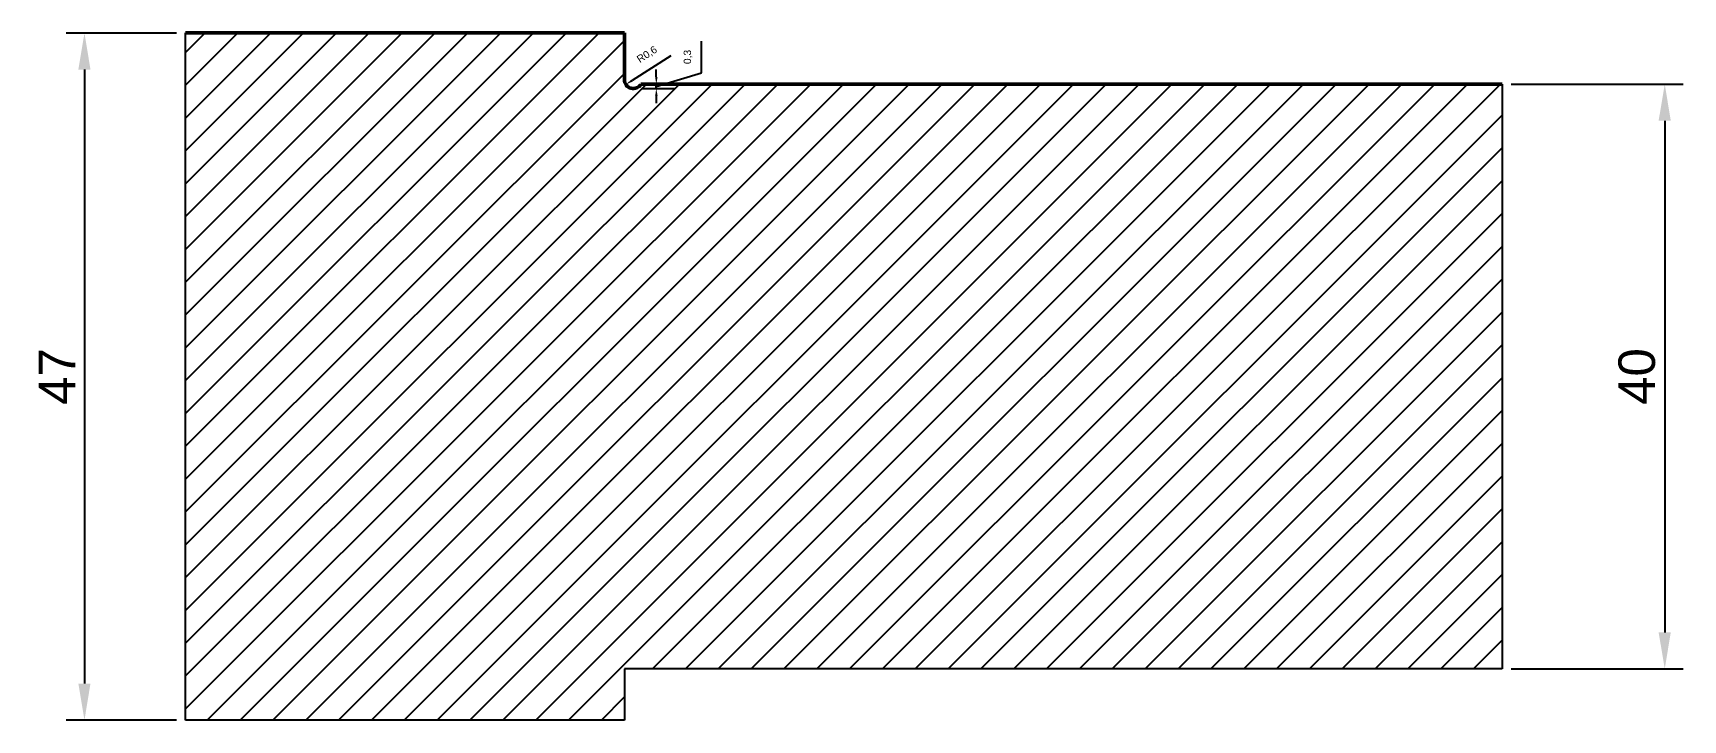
# Model space of a CAD drawing. Header units: millimetres. Extents: x 2078 to 2191, y 1167 to 1214.
import ezdxf

# ---------------------------------------------------------------- set-up
doc = ezdxf.new("R2010")
doc.units = ezdxf.units.MM
doc.layers.add('pomocni', color=5, linetype='Continuous')
doc.styles.get("Standard").update_dxf_attribs({"font": 'arial.ttf'})
doc.dimstyles.new('ISO-25', dxfattribs={"dimtxt": 2.5, "dimasz": 2.5, "dimexe": 1.25, "dimexo": 0.625, "dimtad": 1, "dimtxsty": 'Standard', "dimcen": 2.5, "dimadec": 0, "dimazin": 0, "dimtfac": 1, "dimtmove": 1, "dimatfit": 1, "dimfxl": 1, "dimarcsym": 0})
doc.dimstyles.new('moj', dxfattribs={"dimtxt": 0.5, "dimasz": 0.5, "dimexe": 1.25, "dimexo": 0.625, "dimtad": 1, "dimtxsty": 'Standard', "dimcen": 0.5, "dimadec": 0, "dimazin": 0, "dimtfac": 1, "dimtmove": 1, "dimatfit": 1, "dimfxl": 1, "dimarcsym": 0})

# ---------------------------------------------------------------- blocks, each defined once
blk = doc.blocks.new('*D1')
at = {"color": 0, "lineweight": -2, "transparency": 16777216}
for p, q in [((2179.14, 1210.77), (2190.88, 1210.77)), ((2189.63, 1208.27), (2189.63, 1173.27)), ((2179.14, 1170.77), (2190.88, 1170.77))]:
    blk.add_line(p, q, dxfattribs=at)
at = {"color": 0, "transparency": 16777216}
for points in [[(2189.21, 1208.27), (2190.04, 1208.27), (2189.63, 1210.77)], [(2189.21, 1173.27), (2190.04, 1173.27), (2189.63, 1170.77)]]:
    blk.add_solid(points, dxfattribs=at)
at = {"layer": 'Defpoints', "color": 0, "transparency": 16777216}
for p in [(2178.52, 1210.77), (2178.52, 1170.77), (2189.63, 1170.77)]:
    blk.add_point(p, dxfattribs=at)
at = {"color": 0, "transparency": 16777216, "insert": (2187.73, 1190.77), "char_height": 2.5, "attachment_point": 5, "rotation": 90}
blk.add_mtext('40', dxfattribs=at)
blk = doc.blocks.new('*D2')
at = {"color": 0, "lineweight": -2, "transparency": 16777216}
for p, q in [((2087.89, 1214.27), (2080.35, 1214.27)), ((2081.6, 1211.77), (2081.6, 1169.77)), ((2087.89, 1167.27), (2080.35, 1167.27))]:
    blk.add_line(p, q, dxfattribs=at)
at = {"color": 0, "transparency": 16777216}
for points in [[(2081.18, 1211.77), (2082.01, 1211.77), (2081.6, 1214.27)], [(2081.18, 1169.77), (2082.01, 1169.77), (2081.6, 1167.27)]]:
    blk.add_solid(points, dxfattribs=at)
at = {"layer": 'Defpoints', "color": 0, "transparency": 16777216}
for p in [(2088.52, 1214.27), (2081.6, 1167.27), (2088.52, 1167.27)]:
    blk.add_point(p, dxfattribs=at)
at = {"color": 0, "transparency": 16777216, "insert": (2079.72, 1190.77), "char_height": 2.5, "attachment_point": 5, "rotation": 90}
blk.add_mtext('47', dxfattribs=at)
blk = doc.blocks.new('*D5')
at = {"layer": 'Defpoints', "color": 0, "transparency": 16777216}
for p in [(2118.61, 1210.75), (2119.12, 1211.07)]:
    blk.add_point(p, dxfattribs=at)
at = {"layer": 'pomocni', "color": 0, "lineweight": -2, "transparency": 16777216}
blk.add_line((2121.68, 1212.71), (2119.03, 1211.02), dxfattribs=at)
at = {"layer": 'pomocni', "color": 0, "transparency": 16777216}
blk.add_solid([(2118.99, 1211.09), (2119.08, 1210.95), (2118.61, 1210.75)], dxfattribs=at)
at = {"layer": 'pomocni', "color": 0, "transparency": 16777216, "insert": (2120.07, 1212.78), "char_height": 0.5, "attachment_point": 5, "rotation": 32.5949}
blk.add_mtext('R0,6', dxfattribs=at)
blk = doc.blocks.new('*D6')
at = {"layer": 'Defpoints', "color": 0, "transparency": 16777216}
for p in [(2119.09, 1210.47), (2119.64, 1210.77), (2120.69, 1210.77)]:
    blk.add_point(p, dxfattribs=at)
at = {"layer": 'pomocni', "color": 0, "lineweight": -2, "transparency": 16777216}
for p, q in [((2123.78, 1211.55), (2123.78, 1213.71)), ((2120.69, 1211.27), (2120.69, 1211.77)), ((2120.69, 1210.62), (2123.78, 1211.55)), ((2119.72, 1210.47), (2121.94, 1210.47)), ((2120.26, 1210.77), (2121.94, 1210.77)), ((2120.69, 1210.47), (2120.69, 1210.77)), ((2120.69, 1210.47), (2120.69, 1210.77)), ((2120.69, 1209.97), (2120.69, 1209.47))]:
    blk.add_line(p, q, dxfattribs=at)
at = {"layer": 'pomocni', "color": 0, "transparency": 16777216}
for points in [[(2120.61, 1211.27), (2120.78, 1211.27), (2120.69, 1210.77)], [(2120.61, 1209.97), (2120.78, 1209.97), (2120.69, 1210.47)]]:
    blk.add_solid(points, dxfattribs=at)
at = {"layer": 'pomocni', "color": 0, "transparency": 16777216, "insert": (2122.86, 1212.63), "char_height": 0.5, "attachment_point": 5, "rotation": 90}
blk.add_mtext('0,3', dxfattribs=at)

msp = doc.modelspace()

# ---------------------------------------------------------------- hatches: boundary and pattern name
at = {"layer": 'pomocni'}
h = msp.add_hatch(dxfattribs=at)
h.set_pattern_fill('ANSI31', color=256, scale=0.5)
h.paths.add_polyline_path([(2178.516, 1210.772), (2119.116, 1210.772, -1), (2118.516, 1210.772), (2118.516, 1214.272), (2088.516, 1214.272), (2088.516, 1167.272), (2118.516, 1167.272), (2118.516, 1170.772), (2178.516, 1170.772)])

# ---------------------------------------------------------------- linework, layer by layer
for p, q in [((2088.516, 1167.272), (2088.516, 1214.272)), ((2178.516, 1210.772), (2178.516, 1170.772)), ((2178.516, 1170.772), (2118.516, 1170.772)), ((2118.516, 1170.772), (2118.516, 1167.272)), ((2118.516, 1167.272), (2088.516, 1167.272))]:
    msp.add_line(p, q)
at = {"lineweight": 50}
for p, q in [((2088.516, 1214.272), (2118.516, 1214.272)), ((2118.516, 1214.272), (2118.516, 1211.072)), ((2119.636, 1210.772), (2178.516, 1210.772))]:
    msp.add_line(p, q, dxfattribs=at)
msp.add_arc((2119.116, 1211.072), 0.6, 180, 330, dxfattribs=at)

# ---------------------------------------------------------------- dimensions: what is measured, and where the dimension line sits
for base, p1, p2, picture, middle in [((2081.596, 1167.272), (2088.516, 1214.272), (2088.516, 1167.272), '*D2', (2079.721, 1190.772)), ((2189.627, 1170.772), (2178.516, 1210.772), (2178.516, 1170.772), '*D1', (2187.725, 1190.772))]:
    dim = msp.add_linear_dim(base=base, p1=p1, p2=p2, angle=90, dimstyle='ISO-25')
    dim.commit()
    dim.dimension.update_dxf_attribs({"geometry": picture, "text_midpoint": middle})
at = {"layer": 'pomocni'}
dim = msp.add_linear_dim(base=(2120.694, 1210.772), p1=(2119.091, 1210.472), p2=(2119.636, 1210.772), angle=90, dimstyle='moj', dxfattribs=at)
dim.commit()
dim.dimension.update_dxf_attribs({"geometry": '*D6', "text_midpoint": (2122.857, 1212.174)})
dim = msp.add_radius_dim(center=(2119.116, 1211.072), mpoint=(2118.61, 1210.748), dimstyle='moj', dxfattribs=at)
dim.commit()
dim.dimension.update_dxf_attribs({"geometry": '*D5', "text_midpoint": (2120.564, 1211.998), "dimtype": 164})

doc.saveas('drawing.dxf')
